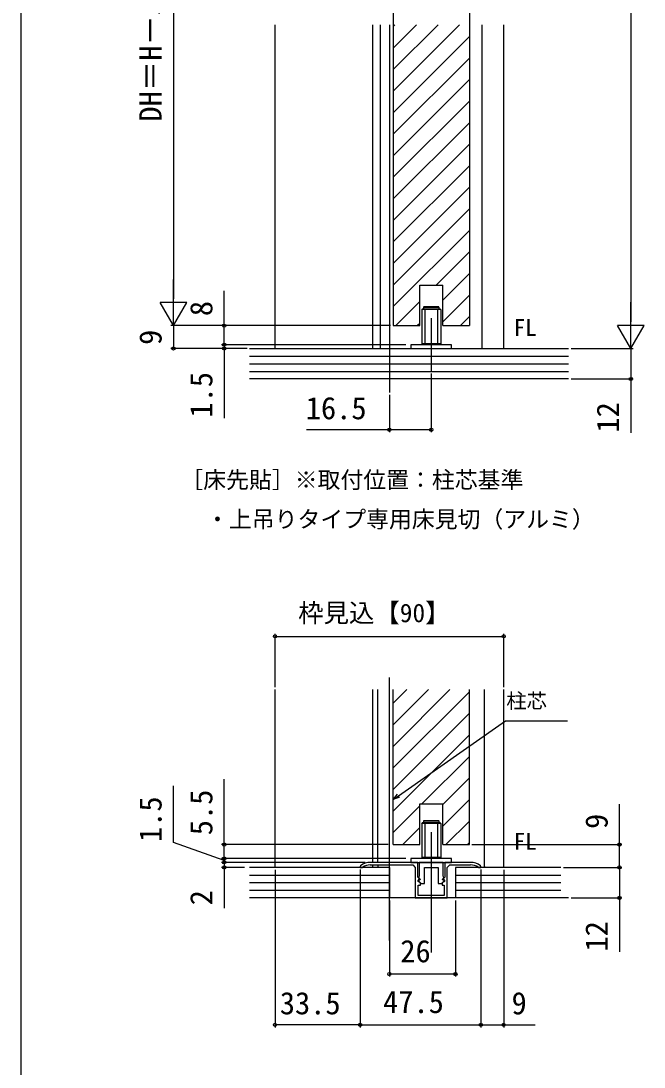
# Model space of a CAD drawing. Units: millimetres, scale not verified. Extents: x -525 to 525, y -783 to 779.
# Drawn here: x -524.9 to -279.6, y -76.4 to 335.6 of the extents above; entities that cross this region are included whole.
import ezdxf
from ezdxf.enums import TextEntityAlignment as Align

# ---------------------------------------------------------------- set-up
doc = ezdxf.new("R2010")
doc.units = ezdxf.units.MM
doc.header["$LTSCALE"] = 4
for name, color, linetype in [('0-2_USER1', 3, 'Continuous'), ('0-3_YKK_11', 7, 'Continuous'), ('0-5_YKK_12', 2, 'Continuous'), ('0-6_YKK_13', 4, 'Continuous'), ('0-8_YKK_D', 6, 'Continuous'), ('0-9_YKK_ZWAK', 7, 'Continuous'), ('0-A_YSS_K', 3, 'Continuous')]:
    doc.layers.add(name, color=color, linetype=linetype)
doc.styles.add('ＭＳ ゴシック', font='')
doc.styles.get('ＭＳ ゴシック').set_extended_font_data('MS Gothic')

msp = doc.modelspace()

# ---------------------------------------------------------------- linework, layer by layer
at = {"layer": '0-3_YKK_11'}
msp.add_line((-368.7, 4.245), (-387.4, 4.245), dxfattribs=at)
for points in [[(-368.454, -2.755), (-368.204, -2.152), (-368.7, -1.655), (-368.7, 4.245)], [(-347.9, 4.245), (-358.1, 4.245), (-358.1, -1.655), (-358.596, -2.152), (-358.346, -2.755)], [(-391.218, 2.873), (-391.4, 2.487), (-391.4, 2.245), (-390.498, 2.245), (-390.323, 2.301)], [(-387.4, 3.245), (-370.7, 3.245), (-369.7, 2.245), (-369.7, -9.755), (-357.1, -9.755), (-357.1, 2.245), (-356.1, 3.245), (-347.9, 3.245)], [(-344.977, 2.301), (-344.802, 2.245), (-343.9, 2.245), (-343.9, 2.487), (-344.082, 2.873)], [(-358.361, -3.355), (-358.587, -3.442), (-359.15, -4.005), (-359.15, -4.755), (-358.3, -4.755), (-358.3, -8.755), (-362.942, -8.755), (-363.125, -8.875), (-363.675, -8.875), (-363.858, -8.755), (-368.5, -8.755), (-368.5, -4.755), (-367.65, -4.755), (-367.65, -4.005), (-368.213, -3.442), (-368.439, -3.355)]]:
    msp.add_lwpolyline(points, dxfattribs=at)
msp.add_lwpolyline([(-358.7, 4.245), (-368.1, 4.245), (-368.1, 1.245), (-368.1, -1.201), (-368.276, -1.474), (-368.338, -1.817), (-367.788, -2.367), (-367.949, -2.755), (-368.312, -2.755), (-368.426, -3.029), (-367.4, -4.055), (-366.1, -4.055), (-366.1, 2.245), (-363.4, 2.245), (-360.7, 2.245), (-360.7, -4.055), (-359.4, -4.055), (-358.374, -3.029), (-358.488, -2.755), (-358.851, -2.755), (-359.012, -2.367), (-358.462, -1.817), (-358.524, -1.474), (-358.7, -1.201), (-358.7, 1.245)], close=True, dxfattribs=at)
for centre, radius, start, end in [((-387.4, -1.755), 6, 90, 129.5212), ((-347.9, -1.755), 6, 50.4788, 90), ((-387.4, -1.755), 5, 89.99998, 125.77484), ((-347.9, -1.755), 5, 54.22516, 90.00002), ((-368.454, -3.055), 0.3, 90.00001, 272.73384), ((-358.346, -3.055), 0.3, 267.26616, 89.99999)]:
    msp.add_arc(centre, radius, start, end, dxfattribs=at)
at = {"layer": '0-5_YKK_12'}
for p, q in [((-378.4, 462.6), (-378.4, 215.603)), ((-348.4, 462.6), (-348.4, 215.603)), ((-424.9, 206.6), (-424.9, 334.102)), ((-386.4, 206.6), (-386.4, 334.102)), ((-383.4, 206.6), (-383.4, 334.102)), ((-379.9, 334.102), (-379.9, 189.302)), ((-378.4, 333.407), (-377.705, 334.102)), ((-378.4, 324.922), (-369.22, 334.102)), ((-378.4, 316.437), (-360.735, 334.102)), ((-378.4, 307.951), (-352.25, 334.102)), ((-343.4, 206.6), (-343.4, 334.102)), ((-334.9, 206.6), (-334.9, 334.102)), ((-378.4, 299.466), (-348.4, 329.466)), ((-378.4, 290.981), (-348.4, 320.981)), ((-378.4, 282.495), (-348.4, 312.495)), ((-378.4, 274.01), (-348.4, 304.01)), ((-378.4, 265.525), (-348.4, 295.525)), ((-378.4, 257.04), (-348.4, 287.04)), ((-378.4, 248.554), (-348.4, 278.554)), ((-378.4, 240.069), (-348.4, 270.069)), ((-378.4, 231.584), (-348.4, 261.584)), ((-378.4, 223.098), (-348.4, 253.098)), ((-361.41, 231.603), (-348.4, 244.613)), ((-358.9, 225.628), (-348.4, 236.128)), ((-367.9, 231.603), (-358.9, 231.603)), ((-367.9, 215.603), (-367.9, 231.603)), ((-358.9, 215.603), (-358.9, 231.603)), ((-358.9, 217.143), (-348.4, 227.643)), ((-377.41, 215.603), (-367.9, 225.113)), ((-351.954, 215.603), (-348.4, 219.157)), ((-378.4, 215.603), (-367.9, 215.603)), ((-368.925, 215.603), (-367.9, 216.628)), ((-358.9, 215.603), (-348.4, 215.603)), ((-379.9, -26.542), (-379.9, 76.977)), ((-424.9, 2.245), (-424.9, 72.245)), ((-386.4, 4.245), (-386.4, 72.245)), ((-384.4, 4.245), (-384.4, 72.245)), ((-378.4, 11.248), (-378.4, 72.245)), ((-378.4, 66.873), (-373.029, 72.245)), ((-378.4, 58.388), (-364.543, 72.245)), ((-378.4, 49.903), (-356.058, 72.245)), ((-378.4, 41.418), (-348.4, 71.418)), ((-348.4, 11.248), (-348.4, 72.245)), ((-342.4, 2.245), (-342.4, 72.245)), ((-334.9, 2.245), (-334.9, 72.245)), ((-378.4, 32.932), (-348.4, 62.932)), ((-378.4, 24.447), (-348.4, 54.447)), ((-367.114, 27.248), (-348.4, 45.962)), ((-358.9, 26.976), (-348.4, 37.476)), ((-358.9, 18.491), (-348.4, 28.991)), ((-378.4, 15.962), (-367.9, 26.462)), ((-367.9, 27.248), (-358.9, 27.248)), ((-367.9, 11.248), (-367.9, 27.248)), ((-358.9, 11.248), (-358.9, 27.248)), ((-374.628, 11.248), (-367.9, 17.976)), ((-357.658, 11.248), (-348.4, 20.506)), ((-378.4, 11.248), (-367.9, 11.248)), ((-358.9, 11.248), (-348.4, 11.248)), ((-349.173, 11.248), (-348.4, 12.021)), ((-386.4, 2.245), (-386.4, 3.245)), ((-384.4, 3.245), (-384.4, 2.245)), ((-342.4, 2.607), (-342.4, 2.245))]:
    msp.add_line(p, q, dxfattribs=at)
at = {"layer": '0-6_YKK_13'}
for p, q in [((-366.4, 222.9), (-366.2, 223.1)), ((-366.4, 222.9), (-366.4, 222.1)), ((-366.4, 222.9), (-360.4, 222.9)), ((-366.2, 223.1), (-360.6, 223.1)), ((-360.4, 222.9), (-360.6, 223.1)), ((-360.4, 222.9), (-360.4, 222.1)), ((-367.15, 221.9), (-366.95, 222.1)), ((-359.85, 222.1), (-366.95, 222.1)), ((-365.9, 222.1), (-365.9, 208.1)), ((-363.4, 218.525), (-363.4, 197.768)), ((-360.9, 222.1), (-360.9, 208.1)), ((-359.65, 221.9), (-359.85, 222.1)), ((-359.65, 221.9), (-359.65, 208.5)), ((-359.65, 208.5), (-367.15, 208.5)), ((-359.85, 208.3), (-366.95, 208.3)), ((-359.85, 208.3), (-359.65, 208.5)), ((-366.4, 20.545), (-366.2, 20.745)), ((-366.2, 20.745), (-360.6, 20.745)), ((-360.4, 20.545), (-360.6, 20.745)), ((-367.15, 19.545), (-366.95, 19.745)), ((-359.85, 19.745), (-366.95, 19.745)), ((-366.4, 20.545), (-366.4, 19.745)), ((-366.4, 20.545), (-360.4, 20.545)), ((-365.9, 19.745), (-365.9, 5.745)), ((-360.9, 19.745), (-360.9, 5.745)), ((-360.4, 20.545), (-360.4, 19.745)), ((-359.65, 19.545), (-359.85, 19.745)), ((-359.65, 19.545), (-359.65, 6.145)), ((-363.4, 16.17), (-363.4, -4.587)), ((-359.65, 6.145), (-367.15, 6.145)), ((-359.85, 5.945), (-366.95, 5.945)), ((-359.85, 5.945), (-359.65, 6.145)), ((-363.4, -3.655), (-363.4, -31.255))]:
    msp.add_line(p, q, dxfattribs=at)
for points in [[(-359.65, 221.9), (-367.15, 221.9), (-367.15, 208.5)], [(-359.65, 19.545), (-367.15, 19.545), (-367.15, 6.145)]]:
    msp.add_lwpolyline(points, dxfattribs=at)
for points in [[(-371.4, 206.6), (-355.4, 206.6), (-355.4, 208.1), (-371.4, 208.1)], [(-371.4, 4.245), (-355.4, 4.245), (-355.4, 5.745), (-371.4, 5.745)]]:
    msp.add_lwpolyline(points, close=True, dxfattribs=at)
at = {"layer": '0-8_YKK_D'}
for p, q in [((-284.9, 496.1), (-284.9, 217.1)), ((-464.9, 452.1), (-464.9, 226.103)), ((-464.9, 215.603), (-464.9, 233.79)), ((-464.9, 215.603), (-470.15, 224.696)), ((-459.65, 224.696), (-470.15, 224.696)), ((-464.9, 215.603), (-459.65, 224.696)), ((-284.9, 206.6), (-284.9, 224.787)), ((-428.9, 215.603), (-465.9, 215.603)), ((-379.4, 215.603), (-465.9, 215.603)), ((-464.9, 215.603), (-464.9, 206.6)), ((-380.4, 215.603), (-445.9, 215.603)), ((-284.9, 206.6), (-290.15, 215.693)), ((-279.65, 215.693), (-290.15, 215.693)), ((-284.9, 206.6), (-279.65, 215.693)), ((-444.9, 208.1), (-444.9, 210.65)), ((-435.9, 206.6), (-465.9, 206.6)), ((-373.4, 208.1), (-445.9, 208.1)), ((-373.4, 208.1), (-445.9, 208.1)), ((-436.9, 206.6), (-445.9, 206.6)), ((-444.9, 208.1), (-444.9, 206.6)), ((-444.9, 206.6), (-444.9, 179.227)), ((-308.349, 206.6), (-283.9, 206.6)), ((-308.349, 206.6), (-283.9, 206.6)), ((-363.4, 196.768), (-363.4, 173.6)), ((-308.349, 194.6), (-283.9, 194.6)), ((-379.9, 188.302), (-379.9, 173.6)), ((-424.9, 73.245), (-424.9, 94.245)), ((-424.9, 93.245), (-334.9, 93.245)), ((-334.9, 73.245), (-334.9, 94.245)), ((-380.4, 11.248), (-445.9, 11.248)), ((-444.9, 5.745), (-444.9, 8.295)), ((-347.4, 11.248), (-288.349, 11.248)), ((-373.4, 5.745), (-445.9, 5.745)), ((-373.4, 5.745), (-445.9, 5.745)), ((-389.4, 4.245), (-445.9, 4.245)), ((-389.4, 4.245), (-445.9, 4.245)), ((-444.9, 4.245), (-444.9, 6.795)), ((-444.9, 5.745), (-444.9, 4.245)), ((-444.9, 5.745), (-444.9, 4.245)), ((-444.9, 4.245), (-444.9, 1.695)), ((-444.9, 4.245), (-444.9, 2.245)), ((-436.9, 2.245), (-445.9, 2.245)), ((-444.9, 2.245), (-444.9, -13.81)), ((-424.9, 1.245), (-424.9, -60.755)), ((-391.4, 1.466), (-391.4, -60.755)), ((-391.4, 1.466), (-391.4, -60.755)), ((-343.9, 1.487), (-343.9, -60.755)), ((-343.9, 1.466), (-343.9, -60.755)), ((-334.9, 1.245), (-334.9, -60.755)), ((-311.349, 2.245), (-288.349, 2.245)), ((-311.349, 2.245), (-288.349, 2.245)), ((-379.9, -10.755), (-379.9, -40.755)), ((-353.9, -10.755), (-353.9, -40.755)), ((-308.349, -9.755), (-288.349, -9.755)), ((-353.9, -39.755), (-379.9, -39.755)), ((-391.4, -59.755), (-424.9, -59.755)), ((-391.4, -59.755), (-343.9, -59.755))]:
    msp.add_line(p, q, dxfattribs=at)
for points in [[(-444.9, 208.1), (-444.9, 215.603), (-444.9, 229.244)], [(-284.9, 206.6), (-284.9, 194.6), (-284.9, 173.323)], [(-363.4, 174.6), (-379.9, 174.6), (-412.45, 174.6)], [(-378.4, 29.016), (-376.311, 30.478), (-334.204, 59.958), (-309.812, 59.958)], [(-444.9, 4.995), (-464.9, 12.089), (-464.9, 34.362)], [(-444.9, 5.745), (-444.9, 11.248), (-444.9, 37.025)], [(-375.919, 29.919), (-378.4, 29.016), (-376.703, 31.038)], [(-289.349, 2.245), (-289.349, 11.248), (-289.349, 27.166)], [(-289.349, 2.245), (-289.349, -9.755), (-289.349, -31.033)], [(-343.9, -59.755), (-334.9, -59.755), (-322.532, -59.755)]]:
    msp.add_lwpolyline(points, dxfattribs=at)
for centre in [(-444.9, 215.603), (-464.9, 206.6), (-444.9, 208.1), (-444.9, 208.1), (-444.9, 206.6), (-284.9, 194.6), (-379.9, 174.6), (-363.4, 174.6), (-424.9, 93.245), (-334.9, 93.245), (-444.9, 11.248), (-289.349, 11.248), (-444.9, 5.745), (-444.9, 5.745), (-444.9, 4.245), (-444.9, 4.245), (-444.9, 2.245), (-289.349, 2.245), (-289.349, 2.245), (-289.349, -9.755), (-379.9, -39.755), (-353.9, -39.755), (-424.9, -59.755), (-391.4, -59.755), (-391.4, -59.755), (-343.9, -59.755), (-343.9, -59.755), (-334.9, -59.755)]:
    msp.add_circle(centre, 0.637, dxfattribs=at)
at = {"layer": '0-9_YKK_ZWAK'}
msp.add_line((-524.9, 746.6), (-524.9, -783.4), dxfattribs=at)
at = {"layer": '0-A_YSS_K'}
for p, q in [((-434.9, 206.6), (-309.349, 206.6)), ((-434.9, 203.6), (-309.349, 203.6)), ((-434.9, 200.6), (-309.349, 200.6)), ((-434.9, 197.6), (-309.349, 197.6)), ((-309.349, 194.6), (-434.9, 194.6)), ((-379.9, 2.245), (-434.9, 2.245)), ((-379.9, 2.245), (-379.9, -9.755)), ((-312.349, 2.245), (-353.9, 2.245)), ((-353.9, 2.245), (-353.9, -9.755)), ((-434.9, -0.755), (-379.9, -0.755)), ((-434.9, -3.755), (-379.9, -3.755)), ((-353.9, -0.755), (-312.349, -0.755)), ((-353.9, -3.755), (-312.349, -3.755)), ((-434.9, -6.755), (-379.9, -6.755)), ((-353.9, -6.755), (-312.349, -6.755)), ((-309.349, -9.755), (-434.9, -9.755))]:
    msp.add_line(p, q, dxfattribs=at)

# ---------------------------------------------------------------- texts
at = {"layer": '0-2_USER1', "style": 'ＭＳ ゴシック'}
for s, p in [('FL', (-330.923, 209.6)), ('［床先貼］※取付位置：柱芯基準', (-462.15, 149.608)), ('・上吊りタイプ専用床見切（アルミ）', (-452.048, 134.097)), ('FL', (-330.923, 7.26))]:
    msp.add_text(s, height=6.598, dxfattribs=at).set_placement(p, align=Align.BOTTOM_LEFT)
at = {"layer": '0-8_YKK_D', "style": 'ＭＳ ゴシック'}
for s, p in [('DH＝H－53', (-466.9, 295.943)), ('8', (-446.9, 219.335)), ('9', (-466.9, 208.013)), ('1.5', (-446.9, 179.386)), ('12', (-286.9, 173.482)), ('1.5', (-466.9, 12.248)), ('5.5', (-446.9, 14.912)), ('9', (-291.349, 17.393)), ('2', (-446.9, -12.696)), ('12', (-291.349, -30.873))]:
    msp.add_text(s, height=8.798, rotation=90, dxfattribs=at).set_placement(p, align=Align.BOTTOM_LEFT)
for s, height, p in [('16.5', 8.798, (-412.791, 176.1)), ('枠見込【90】', 7.331, (-415.781, 96.608)), ('柱芯', 5.865, (-333.875, 63.166)), ('26', 8.798, (-375.593, -37.755)), ('33.5', 8.798, (-423.014, -58.255)), ('47.5', 8.798, (-382.377, -57.755)), ('9', 8.798, (-331.805, -58.255))]:
    msp.add_text(s, height=height, dxfattribs=at).set_placement(p, align=Align.BOTTOM_LEFT)

doc.saveas('drawing.dxf')
